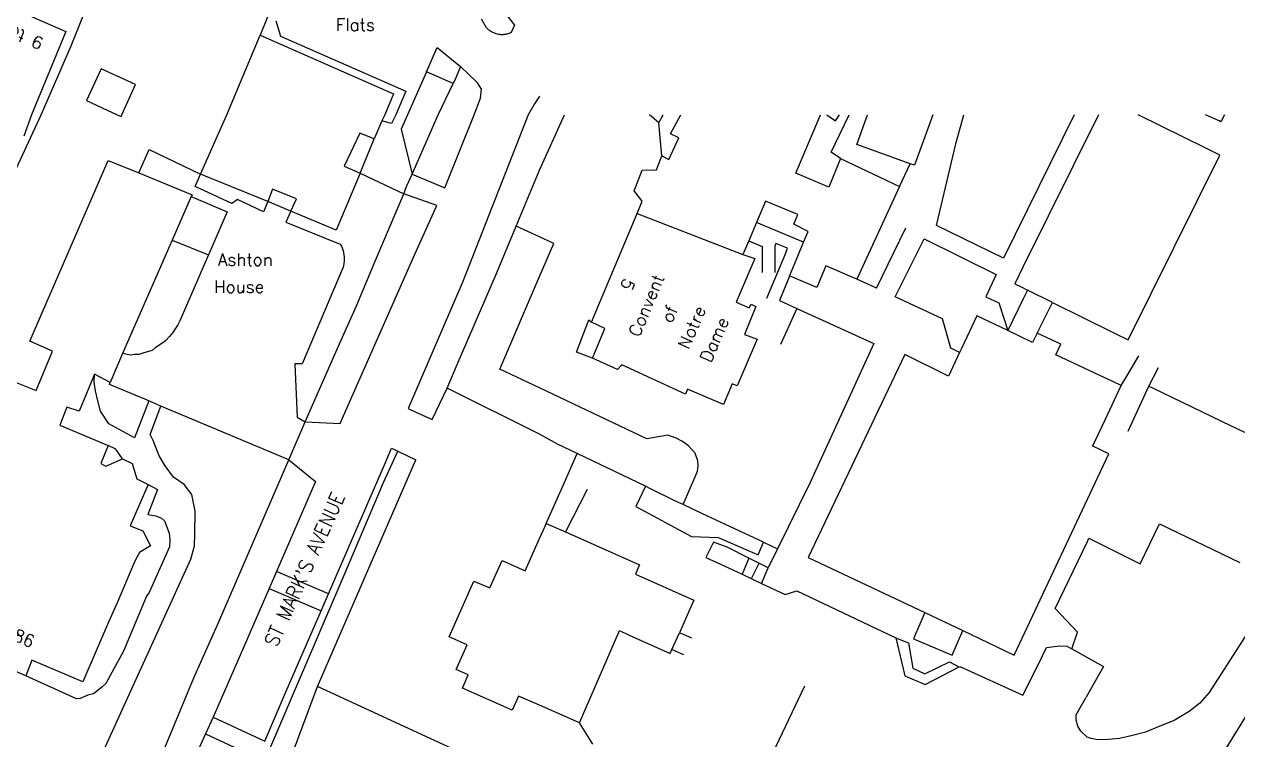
# Model space of a CAD drawing. Extents: x 427500 to 429848, y 434500 to 436505.
# Drawn here: x 429449.8 to 429568, y 434939.2 to 435008.8 of the extents above; entities that cross this region are included whole.
import ezdxf

# ---------------------------------------------------------------- set-up
doc = ezdxf.new("R2010")
doc.units = 0
doc.layers.add('LPTIP_Ex_Base', color=8, linetype='Continuous')
doc.layers.add('ROADNAME', color=7, linetype='Continuous')
doc.styles.add('LCC Romans', font='romans.shx', dxfattribs={"width": 0.9})
doc.styles.add('MtXpl_Romans', font='romans__.ttf')

msp = doc.modelspace()

# ---------------------------------------------------------------- linework, layer by layer
at = {"layer": 'LPTIP_Ex_Base', "color": 251, "true_color": 0x636466}
for p, q in [((429454.4, 435006.7), (429456.9, 435012.95)), ((429495.33, 435011.6), (429497.56, 435008.72)), ((429474.05, 435010.8), (429472.8, 435007.75)), ((429450.1, 435009.75), (429453.9, 435008.1)), ((429474.35, 435009.15), (429474.8, 435007.65)), ((429494.85, 435008.45), (429494.35, 435009.3)), ((429497.56, 435008.72), (429497.23, 435007.99)), ((429453.9, 435008.1), (429450.55, 435000)), ((429469.55, 435000), (429472.8, 435007.75)), ((429472.8, 435007.75), (429485.8, 435002.05)), ((429474.8, 435007.65), (429487, 435002.3)), ((429494.91, 435008.39), (429494.85, 435008.45)), ((429494.97, 435008.33), (429494.91, 435008.39)), ((429495.04, 435008.27), (429494.97, 435008.33)), ((429495.1, 435008.22), (429495.04, 435008.27)), ((429495.17, 435008.17), (429495.1, 435008.22)), ((429495.24, 435008.12), (429495.17, 435008.17)), ((429495.32, 435008.07), (429495.24, 435008.12)), ((429495.39, 435008.03), (429495.32, 435008.07)), ((429495.47, 435007.99), (429495.39, 435008.03)), ((429495.55, 435007.96), (429495.47, 435007.99)), ((429495.63, 435007.93), (429495.55, 435007.96)), ((429495.71, 435007.9), (429495.63, 435007.93)), ((429495.79, 435007.87), (429495.71, 435007.9)), ((429495.87, 435007.85), (429495.79, 435007.87)), ((429496, 435007.82), (429495.87, 435007.85)), ((429496.08, 435007.81), (429496, 435007.82)), ((429496.17, 435007.8), (429496.08, 435007.81)), ((429496.25, 435007.79), (429496.17, 435007.8)), ((429496.34, 435007.79), (429496.25, 435007.79)), ((429496.43, 435007.79), (429496.34, 435007.79)), ((429496.51, 435007.8), (429496.43, 435007.79)), ((429496.6, 435007.81), (429496.51, 435007.8)), ((429496.68, 435007.82), (429496.6, 435007.81)), ((429496.77, 435007.84), (429496.68, 435007.82)), ((429496.85, 435007.85), (429496.77, 435007.84)), ((429496.93, 435007.88), (429496.85, 435007.85)), ((429497.02, 435007.9), (429496.93, 435007.88)), ((429497.1, 435007.93), (429497.02, 435007.9)), ((429497.23, 435007.99), (429497.1, 435007.93)), ((429451.5, 435000), (429454.4, 435006.7)), ((429489.01, 435004.19), (429490.05, 435006.55)), ((429490.05, 435006.55), (429492.32, 435004.68)), ((429457.32, 435004.47), (429455.9, 435001.37)), ((429460.69, 435002.93), (429457.32, 435004.47)), ((429489.01, 435004.19), (429487.15, 435000)), ((429491.6, 435003.05), (429489.01, 435004.19)), ((429492.32, 435004.68), (429491.85, 435003.6)), ((429493.95, 435003.1), (429492.32, 435004.68)), ((429459.35, 435000), (429460.69, 435002.93)), ((429490.15, 435000), (429491.6, 435003.05)), ((429491.85, 435003.6), (429491.6, 435003.05)), ((429494.35, 435002.5), (429493.95, 435003.1)), ((429485.8, 435002.05), (429484.95, 435000)), ((429487, 435002.3), (429486, 435000)), ((429493.65, 435000), (429494.25, 435001.6)), ((429494.25, 435001.6), (429494.35, 435002.5)), ((429500, 435001.8), (429499.5, 435001.05)), ((429455.9, 435001.37), (429458.88, 435000)), ((429499.5, 435001.05), (429498.9, 435000)), ((429442.4, 434980.4), (429451.5, 435000)), ((429450.55, 435000), (429449.8, 434997.9)), ((429458.88, 435000), (429459.27, 434999.82)), ((429459.27, 434999.82), (429459.35, 435000)), ((429467, 434994.2), (429469.55, 435000)), ((429484.65, 434999.4), (429483.9, 434997.65)), ((429484.95, 435000), (429484.65, 434999.4)), ((429485.6, 434999.15), (429484.65, 434999.4)), ((429486, 435000), (429485.6, 434999.15)), ((429487.15, 435000), (429486.55, 434998.6)), ((429487.6, 434994.2), (429490.15, 435000)), ((429490.8, 434992.9), (429493.65, 435000)), ((429498.9, 435000), (429492.55, 434983.77)), ((429500, 434994.6), (429502.42, 435000)), ((429511.6, 434999.2), (429510.7, 435000)), ((429511.6, 434999.2), (429512.03, 435000)), ((429511.9, 434996), (429511.6, 434999.2)), ((429512.75, 434998.15), (429513.75, 435000)), ((429524.95, 434994.3), (429527.35, 435000)), ((429527.95, 435000), (429528.8, 434999.4)), ((429528.4, 434996.35), (429530.15, 435000)), ((429528.8, 434999.4), (429529.2, 435000)), ((429530.89, 434997.11), (429531.94, 435000)), ((429538.28, 435000), (429536.49, 434995.08)), ((429540.56, 434997.29), (429541.31, 435000)), ((429552.04, 435000), (429545.17, 434986.05)), ((429554.42, 435000), (429547.05, 434985.15)), ((429564.84, 434996.75), (429558.28, 435000)), ((429566.15, 434999.4), (429564.83, 435000)), ((429566.33, 434999.31), (429566.15, 434999.4)), ((429566.66, 435000), (429566.33, 434999.31)), ((429482.5, 434998.2), (429481, 434995)), ((429483.9, 434997.65), (429482.5, 434998.2)), ((429486.55, 434998.6), (429487.6, 434994.2)), ((429513.55, 434997.75), (429512.75, 434998.15)), ((429482.55, 434994.3), (429483.9, 434997.65)), ((429512.6, 434995.65), (429513.55, 434997.75)), ((429536.08, 434995.23), (429530.89, 434997.11)), ((429538.64, 434989.21), (429540.56, 434997.29)), ((429461, 434994.35), (429462, 434996.6)), ((429462, 434996.6), (429467, 434994.2)), ((429511.4, 434994.65), (429511.9, 434996)), ((429511.9, 434996), (429512.6, 434995.65)), ((429529.3, 434995.75), (429528.15, 434992.95)), ((429529.3, 434995.75), (429528.4, 434996.35)), ((429529.3, 434995.75), (429535.05, 434993)), ((429557.3, 434978.08), (429566.22, 434996.06)), ((429566.22, 434996.06), (429564.84, 434996.75)), ((429450.4, 434977.95), (429458, 434995.55)), ((429458, 434995.55), (429461, 434994.35)), ((429481, 434995), (429482.55, 434994.3)), ((429497.72, 434989.16), (429500, 434994.6)), ((429509.2, 434992.6), (429510, 434994.6)), ((429510, 434994.6), (429511.4, 434994.65)), ((429535.05, 434993), (429536.08, 434995.23)), ((429536.49, 434995.08), (429536.08, 434995.23)), ((429461, 434994.35), (429466.2, 434992.2)), ((429466.5, 434993), (429467, 434994.2)), ((429473.55, 434991.55), (429467, 434994.2)), ((429482.55, 434994.3), (429480.2, 434988.75)), ((429482.55, 434994.3), (429486.8, 434992.3)), ((429487.05, 434993), (429487.6, 434994.2)), ((429487.6, 434994.2), (429490.8, 434992.9)), ((429528.15, 434992.95), (429524.95, 434994.3)), ((429466.1, 434992.05), (429464.23, 434987.79)), ((429466.2, 434992.2), (429466.1, 434992.05)), ((429466.1, 434992.05), (429469.6, 434990.55)), ((429470.05, 434991.35), (429466.5, 434993)), ((429474, 434992.75), (429473.55, 434991.55)), ((429476.35, 434991.8), (429474, 434992.75)), ((429484, 434985.75), (429486.8, 434992.3)), ((429486.8, 434992.3), (429487.05, 434993)), ((429490, 434991.15), (429486.8, 434992.3)), ((429510, 434991.6), (429509.2, 434992.6)), ((429535.05, 434993), (429530.9, 434984)), ((429470.6, 434991.75), (429470.05, 434991.35)), ((429473.15, 434990.55), (429470.6, 434991.75)), ((429473.55, 434991.55), (429473.15, 434990.55)), ((429475.8, 434990.6), (429473.55, 434991.55)), ((429475.8, 434990.6), (429476.35, 434991.8)), ((429487.9, 434986.5), (429490, 434991.15)), ((429509.5, 434990.4), (429510, 434991.6)), ((429522, 434991.6), (429521.11, 434989.5)), ((429525.15, 434990.3), (429522, 434991.6)), ((429469.6, 434990.55), (429467.78, 434986.36)), ((429475.8, 434990.6), (429475.3, 434989.55)), ((429480.2, 434988.75), (429475.8, 434990.6)), ((429505.05, 434979.8), (429509.5, 434990.4)), ((429509.5, 434990.4), (429519.8, 434986.4)), ((429524.75, 434989.35), (429525.15, 434990.3)), ((429475.3, 434989.55), (429480.6, 434987.4)), ((429495.8, 434984.55), (429497.72, 434989.16)), ((429500, 434988.12), (429497.72, 434989.16)), ((429521.11, 434989.5), (429520.37, 434987.74)), ((429525.71, 434987.6), (429521.11, 434989.5)), ((429526.15, 434988.65), (429524.75, 434989.35)), ((429525.71, 434987.6), (429526.15, 434988.65)), ((429532.81, 434983.11), (429535.65, 434988.99)), ((429545.17, 434986.05), (429538.64, 434989.21)), ((429464.23, 434987.79), (429459.4, 434976.75)), ((429464.23, 434987.79), (429467.78, 434986.36)), ((429480.6, 434987.4), (429480.75, 434987.15)), ((429501.39, 434987.48), (429500, 434988.12)), ((429500, 434984.24), (429501.39, 434987.48)), ((429520.37, 434987.74), (429519.8, 434986.4)), ((429520.37, 434987.74), (429521.66, 434987.18)), ((429523.01, 434987.48), (429522.92, 434987.22)), ((429524.13, 434987.01), (429523.01, 434987.48)), ((429525.2, 434986.4), (429525.71, 434987.6)), ((429534.63, 434982.28), (429537.44, 434987.92)), ((429537.44, 434987.93), (429544.45, 434984.45)), ((429537.44, 434987.92), (429537.44, 434987.93)), ((429467.78, 434986.36), (429465, 434979.95)), ((429480.75, 434987.15), (429480.9, 434986.75)), ((429480.8, 434970.4), (429487.9, 434986.5)), ((429480.9, 434986.75), (429480.95, 434986.4)), ((429480.95, 434986.4), (429481, 434986.15)), ((429481, 434986.15), (429481, 434985.8)), ((429519.8, 434986.4), (429520.95, 434986)), ((429521.66, 434987.18), (429521.68, 434984.66)), ((429522.12, 434982.16), (429523.93, 434986.46)), ((429522.92, 434987.22), (429522.92, 434984.66)), ((429523.93, 434986.46), (429524.13, 434987.01)), ((429524.32, 434984.3), (429525.2, 434986.4)), ((429480.9, 434985.15), (429476.9, 434975.75)), ((429480.95, 434985.5), (429480.9, 434985.15)), ((429481, 434985.8), (429480.95, 434985.5)), ((429482.2, 434981.4), (429484, 434985.75)), ((429520.95, 434986), (429519.15, 434981.75)), ((429527.86, 434985.28), (429526.98, 434983.18)), ((429530.9, 434984), (429527.86, 434985.28)), ((429547.05, 434985.15), (429546.26, 434983.54)), ((429492, 434975.7), (429495.8, 434984.55)), ((429496.14, 434975.25), (429500, 434984.24)), ((429524.32, 434984.3), (429523.35, 434981.93)), ((429524.55, 434984.21), (429524.32, 434984.3)), ((429526.98, 434983.18), (429524.55, 434984.21)), ((429531.95, 434983.5), (429530.9, 434984)), ((429544.45, 434984.45), (429543.44, 434982.29)), ((429492.55, 434983.77), (429487.2, 434971.4)), ((429532.81, 434983.11), (429531.95, 434983.5)), ((429546.26, 434983.54), (429546.89, 434983.24)), ((429546.89, 434983.24), (429547.51, 434982.94)), ((429547.51, 434982.94), (429547.09, 434982.08)), ((429549.93, 434981.73), (429547.51, 434982.94)), ((429519.15, 434981.75), (429520.4, 434981.2)), ((429520.4, 434981.2), (429520.6, 434981.55)), ((429520.6, 434981.55), (429521.05, 434981.35)), ((429523.35, 434981.93), (429525.05, 434981.15)), ((429539.24, 434980.12), (429534.63, 434982.28)), ((429543.44, 434982.29), (429544.72, 434981.68)), ((429544.72, 434981.68), (429545.57, 434979.01)), ((429547.09, 434982.08), (429545.57, 434979.01)), ((429548.45, 434978.75), (429549.93, 434981.73)), ((429549.93, 434981.73), (429555.96, 434978.74)), ((429480.4, 434977.4), (429482.2, 434981.4)), ((429521.05, 434981.35), (429519.95, 434978.6)), ((429525.05, 434981.15), (429523.47, 434977.64)), ((429525.05, 434981.15), (429532.55, 434977.75)), ((429542.56, 434980.42), (429542.08, 434979.4)), ((429545.57, 434979.01), (429542.56, 434980.42)), ((429464.55, 434979.15), (429464.3, 434978.8)), ((429464.8, 434979.55), (429464.55, 434979.15)), ((429465, 434979.95), (429464.8, 434979.55)), ((429503.6, 434976.9), (429504.8, 434980.05)), ((429504.8, 434980.05), (429505.05, 434979.8)), ((429506.35, 434979.2), (429505.05, 434979.8)), ((429505.15, 434976.3), (429506.35, 434979.2)), ((429540.03, 434977.27), (429539.24, 434980.12)), ((429542.08, 434979.4), (429541.59, 434978.34)), ((429452.6, 434977), (429450.4, 434977.95)), ((429463.6, 434978), (429463.35, 434977.8)), ((429464, 434978.4), (429463.6, 434978)), ((429464.3, 434978.8), (429464, 434978.4)), ((429521.2, 434978.15), (429519.25, 434973.6)), ((429519.95, 434978.6), (429521.2, 434978.15)), ((429541.59, 434978.34), (429541.04, 434977.18)), ((429547.99, 434977.82), (429545.57, 434979.01)), ((429548.45, 434978.75), (429547.99, 434977.82)), ((429550.75, 434977.66), (429548.45, 434978.75)), ((429555.96, 434978.74), (429557.3, 434978.08)), ((429451, 434973.15), (429452.6, 434977)), ((429459.4, 434976.75), (429458.2, 434973.95)), ((429460.2, 434976.6), (429459.4, 434976.75)), ((429461.4, 434976.8), (429461, 434976.65)), ((429461.95, 434976.95), (429461.4, 434976.8)), ((429462.3, 434977.05), (429461.95, 434976.95)), ((429462.6, 434977.3), (429462.3, 434977.05)), ((429463.35, 434977.8), (429462.6, 434977.3)), ((429477.2, 434970.1), (429480.4, 434977.4)), ((429505.15, 434976.3), (429503.6, 434976.9)), ((429532.55, 434977.75), (429526.35, 434964.2)), ((429540.89, 434976.86), (429539.81, 434974.56)), ((429540.89, 434976.86), (429540.03, 434977.27)), ((429541.04, 434977.18), (429540.89, 434976.86)), ((429550.27, 434976.63), (429550.75, 434977.66)), ((429460.6, 434976.65), (429460.2, 434976.6)), ((429461, 434976.65), (429460.6, 434976.65)), ((429476.9, 434975.75), (429476.2, 434975.75)), ((429476.2, 434975.75), (429476.4, 434970.55)), ((429491, 434973.4), (429492, 434975.7)), ((429507.6, 434975.2), (429505.15, 434976.3)), ((429508, 434975.65), (429507.6, 434975.2)), ((429514.2, 434972.8), (429508, 434975.65)), ((429535.55, 434976.65), (429526.15, 434956.9)), ((429539.81, 434974.56), (429535.55, 434976.65)), ((429554.04, 434974.86), (429550.27, 434976.63)), ((429557.15, 434974.54), (429558.32, 434976.54)), ((429456.7, 434974.75), (429455.2, 434971.15)), ((429456.66, 434973.96), (429456.7, 434974.75)), ((429458.2, 434973.95), (429456.7, 434974.75)), ((429500, 434973.42), (429496.14, 434975.25)), ((429555.8, 434974.03), (429554.04, 434974.86)), ((429556.62, 434973.65), (429557.15, 434974.54)), ((429559.31, 434973.58), (429560.24, 434975.39)), ((429448.4, 434974.2), (429451, 434973.15)), ((429456.77, 434973.12), (429456.66, 434973.96)), ((429458.15, 434973.75), (429458.2, 434973.95)), ((429461.96, 434972.15), (429458.15, 434973.75)), ((429489.55, 434970.35), (429491, 434973.4)), ((429500, 434968.9), (429491, 434973.4)), ((429510.45, 434968.47), (429500, 434973.42)), ((429514.4, 434973.3), (429514.2, 434972.8)), ((429517.9, 434971.8), (429514.4, 434973.3)), ((429518.75, 434973.8), (429517.9, 434971.8)), ((429519.25, 434973.6), (429518.75, 434973.8)), ((429555.06, 434970.32), (429556.62, 434973.65)), ((429556.62, 434973.65), (429555.8, 434974.03)), ((429557.5, 434969.64), (429559.31, 434973.58)), ((429559.31, 434973.58), (429559.65, 434973.42)), ((429559.65, 434973.42), (429567.32, 434969.72)), ((429457.01, 434972.17), (429456.77, 434973.12)), ((429457.27, 434971.16), (429457.01, 434972.17)), ((429461.96, 434972.15), (429460.58, 434968.57)), ((429463.15, 434971.64), (429461.96, 434972.15)), ((429454, 434971.55), (429453.3, 434969.8)), ((429455.2, 434971.15), (429454, 434971.55)), ((429458.09, 434969.92), (429457.27, 434971.16)), ((429462.09, 434968.87), (429463.15, 434971.64)), ((429475.6, 434966.4), (429463.15, 434971.64)), ((429487.2, 434971.4), (429487.9, 434971.1)), ((429487.9, 434971.1), (429489.55, 434970.35)), ((429453.3, 434969.8), (429458, 434967.8)), ((429460.58, 434968.57), (429458.09, 434969.92)), ((429475.6, 434966.4), (429477.2, 434970.1)), ((429476.4, 434970.55), (429477.2, 434970.1)), ((429477.2, 434970.1), (429480.6, 434969.95)), ((429480.6, 434969.95), (429480.8, 434970.4)), ((429553.86, 434967.77), (429555.06, 434970.32)), ((429557.3, 434969.21), (429557.5, 434969.64)), ((429567.32, 434969.72), (429575.19, 434965.94)), ((429462.39, 434968.31), (429462.09, 434968.87)), ((429501.75, 434967.95), (429500, 434968.9)), ((429512.48, 434968.82), (429510.45, 434968.47)), ((429513.31, 434968.53), (429512.48, 434968.82)), ((429513.93, 434968.19), (429513.31, 434968.53)), ((429458, 434967.8), (429457.3, 434966.05)), ((429458.77, 434967.46), (429458, 434967.8)), ((429459.4, 434966.5), (429458.77, 434967.46)), ((429462.99, 434966.8), (429462.39, 434968.31)), ((429484.8, 434964.2), (429486.2, 434967.25)), ((429485, 434966.15), (429485.6, 434967.55)), ((429485.6, 434967.55), (429486.2, 434967.25)), ((429486.2, 434967.25), (429487.95, 434966.4)), ((429503.68, 434967.02), (429501.75, 434967.95)), ((429514.49, 434967.77), (429513.93, 434968.19)), ((429515.16, 434967.06), (429514.49, 434967.77)), ((429553.85, 434967.73), (429553.86, 434967.77)), ((429555.4, 434967), (429553.85, 434967.73)), ((429457.8, 434965.8), (429459.4, 434966.5)), ((429459.4, 434966.5), (429460.35, 434966.05)), ((429463.55, 434965.82), (429462.99, 434966.8)), ((429475, 434965), (429475.6, 434966.4)), ((429475.6, 434966.4), (429478.2, 434964.3)), ((429478.4, 434944.35), (429487.95, 434966.4)), ((429479.45, 434953.36), (429485, 434966.15)), ((429502.4, 434964.15), (429503.68, 434967.02)), ((429510.31, 434963.84), (429503.68, 434967.02)), ((429515.42, 434966.32), (429515.16, 434967.06)), ((429515.43, 434965.82), (429515.42, 434966.32)), ((429554.59, 434965.27), (429555.4, 434967)), ((429457.3, 434966.05), (429457.8, 434965.8)), ((429460.35, 434966.05), (429460.8, 434964.55)), ((429464.39, 434964.71), (429463.55, 434965.82)), ((429468.8, 434950.65), (429475, 434965)), ((429515.12, 434964.7), (429515.38, 434965.3)), ((429515.38, 434965.3), (429515.43, 434965.82)), ((429546.2, 434947.4), (429554.59, 434965.27)), ((429461.9, 434964), (429460.15, 434960)), ((429460.8, 434964.55), (429461.9, 434964)), ((429461.9, 434964), (429462.81, 434963.51)), ((429465.42, 434964.02), (429464.39, 434964.71)), ((429466.17, 434963.03), (429465.42, 434964.02)), ((429478.2, 434964.3), (429474.4, 434955.54)), ((429481, 434955.2), (429484.8, 434964.2)), ((429500.65, 434960.22), (429502.4, 434964.15)), ((429510.31, 434963.84), (429509.39, 434961.86)), ((429510.8, 434963.6), (429510.31, 434963.84)), ((429513.97, 434962.06), (429515.12, 434964.7)), ((429526.35, 434964.2), (429523.17, 434957.76)), ((429462.81, 434963.51), (429461.88, 434961.1)), ((429466.48, 434961.41), (429466.17, 434963.03)), ((429504.64, 434963.53), (429502.52, 434959.39)), ((429513.25, 434962.4), (429510.8, 434963.6)), ((429466.46, 434959.18), (429466.48, 434961.41)), ((429509.39, 434961.86), (429514.8, 434958.95)), ((429513.97, 434962.06), (429513.25, 434962.4)), ((429515.8, 434961.2), (429513.97, 434962.06)), ((429461.88, 434961.1), (429462.64, 434960.96)), ((429462.64, 434960.96), (429463.22, 434960.73)), ((429463.22, 434960.73), (429463.51, 434960.48)), ((429463.51, 434960.48), (429463.95, 434959.26)), ((429500.54, 434959.96), (429500.65, 434960.22)), ((429500.65, 434960.22), (429502.52, 434959.39)), ((429518.6, 434959.9), (429515.8, 434961.2)), ((429558.46, 434956.29), (429560.34, 434960.19)), ((429560.34, 434960.19), (429568.17, 434956.42)), ((429460.15, 434960), (429461.4, 434959.5)), ((429461.4, 434959.5), (429462.15, 434958.05)), ((429463.95, 434959.26), (429464.01, 434958.66)), ((429466.43, 434958.04), (429466.46, 434959.18)), ((429500, 434958.75), (429500.54, 434959.96)), ((429502.52, 434959.39), (429509.73, 434956.19)), ((429521.8, 434958.4), (429518.6, 434959.9)), ((429462.15, 434958.05), (429461.05, 434957.4)), ((429464, 434957.95), (429462, 434953.5)), ((429464.01, 434958.66), (429464, 434957.95)), ((429466.05, 434956.75), (429466.43, 434958.04)), ((429498.6, 434955.6), (429500, 434958.75)), ((429514.8, 434958.95), (429517.39, 434958.86)), ((429516.95, 434958.4), (429516.2, 434956.9)), ((429518.25, 434957.9), (429516.95, 434958.4)), ((429517.39, 434958.86), (429521.27, 434957.17)), ((429520.37, 434956.84), (429518.25, 434957.9)), ((429521.27, 434957.17), (429521.8, 434958.4)), ((429521.8, 434958.4), (429523.17, 434957.76)), ((429550.2, 434951.95), (429553.34, 434958.48)), ((429553.34, 434958.48), (429553.48, 434958.78)), ((429553.48, 434958.78), (429557.57, 434956.73)), ((429457.6, 434938.15), (429466.05, 434956.75)), ((429461.05, 434957.4), (429460.6, 434956.55)), ((429516.2, 434956.9), (429517.55, 434956.3)), ((429520.37, 434956.84), (429519.73, 434955.27)), ((429522.25, 434955.9), (429520.37, 434956.84)), ((429523.17, 434957.76), (429522.25, 434955.9)), ((429526.15, 434956.9), (429537.5, 434951.55)), ((429557.57, 434956.73), (429558.46, 434956.29)), ((429460.6, 434956.55), (429458.9, 434952.5)), ((429474.4, 434955.54), (429473.69, 434953.89)), ((429479.45, 434953.36), (429474.4, 434955.54)), ((429495.15, 434953.95), (429496.35, 434956.6)), ((429496.35, 434956.6), (429498.6, 434955.6)), ((429509.6, 434955.89), (429509.33, 434955.29)), ((429509.73, 434956.19), (429509.6, 434955.89)), ((429517.55, 434956.3), (429519.73, 434955.27)), ((429520.62, 434954.85), (429521.37, 434956.34)), ((429521.61, 434954.38), (429522.25, 434955.9)), ((429476.15, 434943.9), (429481, 434955.2)), ((429491.2, 434949.2), (429493.6, 434954.6)), ((429493.6, 434954.6), (429495.15, 434953.95)), ((429509.33, 434955.29), (429515.03, 434952.76)), ((429519.73, 434955.27), (429521.61, 434954.38)), ((429521.61, 434954.38), (429523.9, 434953.3)), ((429461.75, 434953.15), (429459.5, 434947.8)), ((429462, 434953.5), (429461.75, 434953.15)), ((429473.69, 434953.89), (429468.7, 434942.4)), ((429473.69, 434953.89), (429478.74, 434951.71)), ((429478.74, 434951.71), (429479.45, 434953.36)), ((429523.9, 434953.3), (429525.05, 434953.65)), ((429525.05, 434953.65), (429534.68, 434949.08)), ((429458.9, 434952.5), (429458.05, 434950.6)), ((429514.77, 434952.17), (429513.62, 434949.59)), ((429515.03, 434952.76), (429514.77, 434952.17)), ((429552.37, 434949.63), (429550.2, 434951.95)), ((429475.35, 434943.9), (429478.74, 434951.71)), ((429537.5, 434951.55), (429536.4, 434949)), ((429537.5, 434951.55), (429541.2, 434949.8)), ((429570.38, 434951.84), (429565.18, 434943.78)), ((429458.05, 434950.6), (429455.55, 434944.8)), ((429466.35, 434945.2), (429468.8, 434950.65)), ((429503.9, 434940.8), (429507.71, 434949.65)), ((429507.71, 434949.65), (429507.77, 434949.79)), ((429507.77, 434949.79), (429508.73, 434949.36)), ((429512.89, 434947.94), (429513.62, 434949.59)), ((429513.62, 434949.59), (429513.98, 434949.43)), ((429540.15, 434947.4), (429541.2, 434949.8)), ((429541.2, 434949.8), (429546.2, 434947.4)), ((429551.81, 434948.01), (429552.37, 434949.63)), ((429492.95, 434948.4), (429491.2, 434949.2)), ((429491.9, 434946), (429492.95, 434948.4)), ((429508.73, 434949.36), (429512.73, 434947.58)), ((429513.98, 434949.43), (429514.78, 434949.08)), ((429534.66, 434949.08), (429535.9, 434948.6)), ((429534.68, 434949.08), (429535.55, 434945.4)), ((429535.9, 434948.6), (429536.35, 434946.15)), ((429536.4, 434949), (429540.15, 434947.4)), ((429459.5, 434947.8), (429457.8, 434944.65)), ((429512.73, 434947.58), (429512.89, 434947.94)), ((429513.3, 434947.76), (429512.89, 434947.94)), ((429514.04, 434947.43), (429513.3, 434947.76)), ((429548.5, 434946.4), (429549.35, 434948.15)), ((429549.35, 434948.15), (429550.6, 434948.3)), ((429550.6, 434948.3), (429551.32, 434948.28)), ((429551.32, 434948.28), (429551.81, 434948.01)), ((429551.81, 434948.01), (429554.89, 434946.3)), ((429450, 434945.4), (429447.7, 434946.4)), ((429450.6, 434946.9), (429450, 434945.4)), ((429455.55, 434944.8), (429450.6, 434946.9)), ((429493.05, 434945.5), (429491.9, 434946)), ((429536.35, 434946.15), (429537.5, 434945.6)), ((429537.5, 434945.6), (429539.9, 434946.75)), ((429537.55, 434944.55), (429540.9, 434946.3)), ((429539.9, 434946.75), (429540.81, 434946.26)), ((429540.9, 434946.3), (429547.05, 434943.5)), ((429547.05, 434943.5), (429548.5, 434946.4)), ((429554.89, 434946.3), (429553.2, 434943.3)), ((429454.95, 434943.15), (429450, 434945.4)), ((429463.2, 434937.6), (429466.35, 434945.2)), ((429492.5, 434944.2), (429493.05, 434945.5)), ((429535.55, 434945.4), (429537.55, 434944.55)), ((429560.16, 434927.53), (429571.02, 434945.14)), ((429456.6, 434943.65), (429456.05, 434943.5)), ((429457.05, 434944), (429456.6, 434943.65)), ((429457.4, 434944.3), (429457.05, 434944)), ((429457.8, 434944.65), (429457.4, 434944.3)), ((429468.16, 434917.13), (429478.4, 434944.35)), ((429472.95, 434936.4), (429476.15, 434943.9)), ((429473.28, 434939.04), (429475.35, 434943.9)), ((429500, 434934.4), (429478.4, 434944.35)), ((429497.35, 434942.05), (429492.5, 434944.2)), ((429525.8, 434944.4), (429519.55, 434931.3)), ((429565.18, 434943.78), (429564.27, 434942.73)), ((429455.3, 434943.2), (429454.95, 434943.15)), ((429456.05, 434943.5), (429455.3, 434943.2)), ((429497.95, 434943.4), (429497.35, 434942.05)), ((429500, 434942.55), (429497.95, 434943.4)), ((429503.9, 434940.8), (429500, 434942.55)), ((429552.22, 434941.61), (429553.2, 434943.3)), ((429564.27, 434942.73), (429563.24, 434941.91)), ((429468.23, 434941.38), (429467.49, 434939.74)), ((429468.7, 434942.4), (429468.23, 434941.38)), ((429468.23, 434941.38), (429473.28, 434939.04)), ((429552.24, 434941.06), (429552.22, 434941.61)), ((429563.24, 434941.91), (429561.78, 434941.03)), ((429505.2, 434938.75), (429503.9, 434940.8)), ((429552.4, 434940.48), (429552.24, 434941.06)), ((429552.68, 434940), (429552.4, 434940.48)), ((429560.38, 434940.49), (429558.97, 434939.92)), ((429561.78, 434941.03), (429560.38, 434940.49)), ((429467.49, 434939.74), (429463.05, 434930)), ((429467.49, 434939.74), (429472.58, 434937.38)), ((429553.29, 434939.43), (429552.68, 434940)), ((429553.69, 434939.29), (429553.29, 434939.43)), ((429554.17, 434939.18), (429553.69, 434939.29)), ((429554.66, 434939.17), (429554.17, 434939.18)), ((429555.37, 434939.21), (429554.66, 434939.17)), ((429556.44, 434939.29), (429555.37, 434939.21)), ((429557.58, 434939.54), (429556.44, 434939.29)), ((429558.97, 434939.92), (429557.58, 434939.54))]:
    msp.add_line(p, q, dxfattribs=at)

# ---------------------------------------------------------------- texts
at = {"layer": 'LPTIP_Ex_Base', "color": 251, "true_color": 0x636466, "style": 'MtXpl_Romans'}
for s, rotation, p in [('9 to 12', 157.7, (429451.81, 435007.4)), ('5', 246.9, (429508.24, 434984.18)), ('Convent', 67.3, (429509.71, 434978.28)), ('of', 67.3, (429512.88, 434979.65)), ('Notre', 66.4, (429514.5, 434977.09)), ('Dame', 66.4, (429516.66, 434975.8)), ('186', 336.8, (429447.69, 434949.3))]:
    msp.add_text(s, height=1.2, rotation=rotation, dxfattribs=at).set_placement(p)
for s, p in [('Flats', (429480.17, 435008.16)), ('Ashton', (429468.69, 434985.31)), ('House', (429468.32, 434982.66))]:
    msp.add_text(s, height=1.2, dxfattribs=at).set_placement(p)
at = {"layer": 'ROADNAME', "style": 'LCC Romans', "width": 0.9}
msp.add_text("ST MARK'S AVENUE", height=1.4, rotation=65.6, dxfattribs=at).set_placement((429474.42, 434948.1))

doc.saveas('drawing.dxf')
